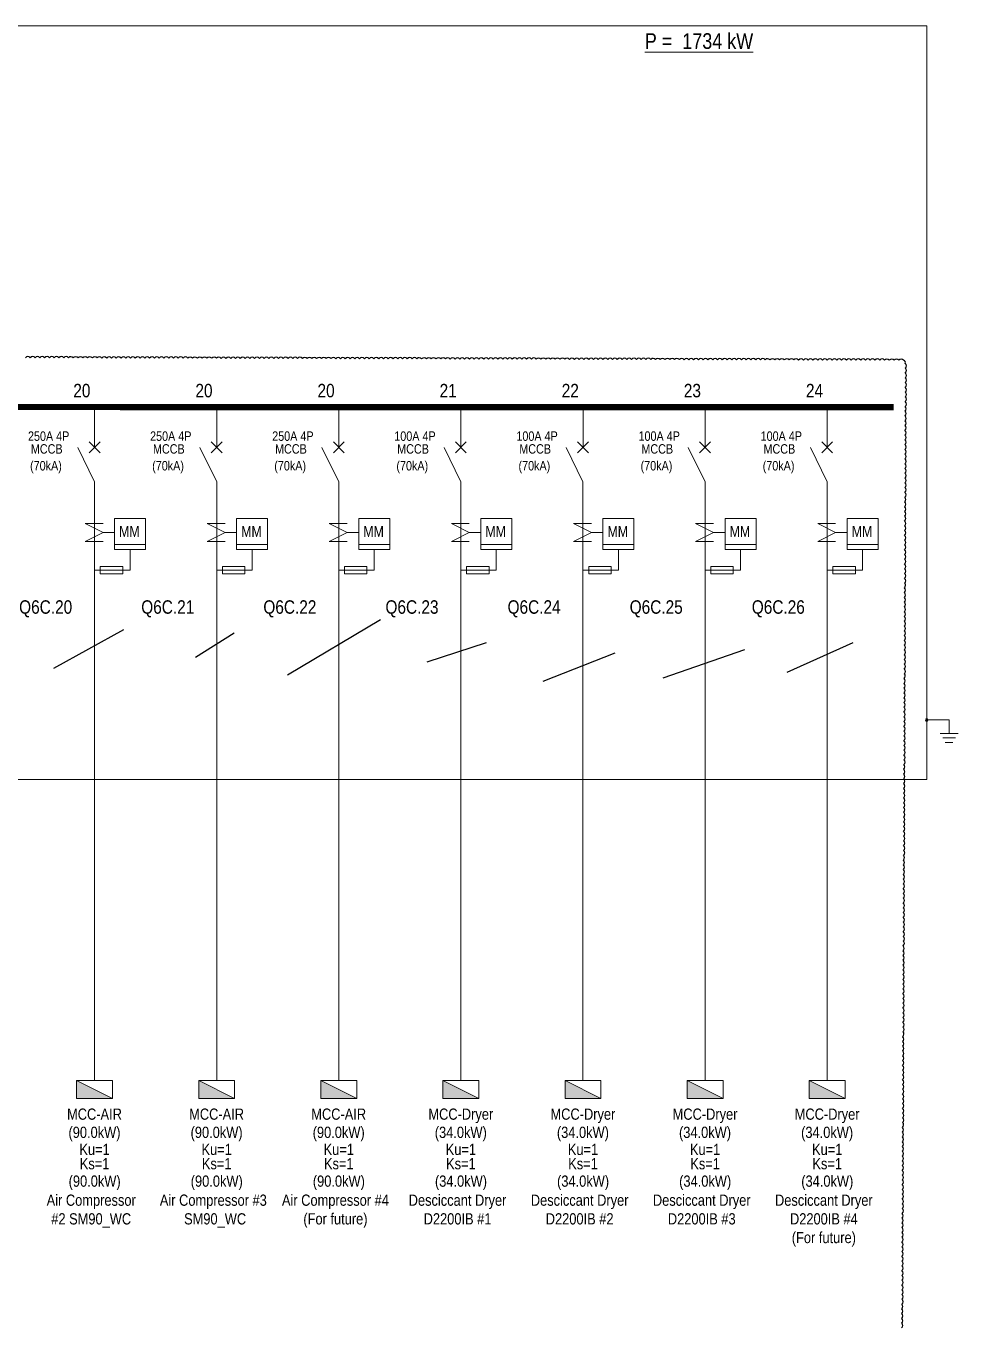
# Model space of a CAD drawing. Header units: millimetres. Extents: x -116965 to 323937, y 291661 to 566926.
# Drawn here: x -53769 to -52354, y 314138 to 316108 of the extents above; entities that cross this region are included whole.
import ezdxf
from ezdxf.enums import TextEntityAlignment as Align

# ---------------------------------------------------------------- set-up
doc = ezdxf.new("R2010")
doc.units = ezdxf.units.MM
doc.layers.get('0').update_dxf_attribs({"lineweight": 18})
doc.layers.add('DB', color=2, linetype='Continuous')
doc.layers.add('Text 2', color=2, linetype='Continuous')
doc.layers.add('HV-MV Equipment', color=4, linetype='Continuous', lineweight=9)
doc.styles.add('Hel-Con', font='')
doc.styles.add('VNI-HELVE', font='')
doc.styles.add('VNI-HELVE-CONDENSE', font='')
doc.styles.get('Hel-Con').set_extended_font_data('VNI-Helve-Condense')
doc.styles.get('VNI-HELVE').set_extended_font_data('VNI-Helve-Condense')
doc.styles.get('VNI-HELVE-CONDENSE').set_extended_font_data('VNI-Helve-Condense')

# ---------------------------------------------------------------- blocks, each defined once
blk = doc.blocks.new('TDIEN')
blk.add_hatch(color=256).paths.add_polyline_path([(400, 0), (-400, 400), (-400, 0)])
blk.add_line((-400, 400), (400, 0))
blk.add_lwpolyline([(-400, 0), (400, 0), (400, 400), (-400, 400)], close=True)

msp = doc.modelspace()

# ---------------------------------------------------------------- linework, layer by layer
at = {"color": 0, "ltscale": 500}
for p, q in [((-52401.293486, 315055.233117), (-52367.273271, 315055.233117)), ((-52367.273271, 315055.233117), (-52367.273271, 315034.820988)), ((-52380.881357, 315034.820988), (-52353.665185, 315034.820988)), ((-52376.993332, 315028.016945), (-52357.553209, 315028.016945)), ((-52361.441234, 315021.212902), (-52373.105308, 315021.212902))]:
    msp.add_line(p, q, dxfattribs=at)
at = {"layer": 'DB', "ltscale": 50}
for start, end in [(0, 180), (180, 0)]:
    msp.add_arc((-52401.293486, 315055.233117), 1.701011, start, end, dxfattribs=at)
at = {"layer": 'HV-MV Equipment', "lineweight": 9}
for p, q in [((-57896.870018, 316108.471012), (-52401.293486, 316108.471012)), ((-52401.293486, 316108.471012), (-52401.293486, 314964.85872)), ((-52401.293486, 314964.85872), (-57896.870018, 314964.85872))]:
    msp.add_line(p, q, dxfattribs=at)
at = {"layer": 'HV-MV Equipment', "color": 6, "const_width": 9.568185}
msp.add_lwpolyline([(-57856.746711, 315530.390773), (-52451.274106, 315530.117065)], dxfattribs=at)
at = {"layer": 'HV-MV Equipment', "color": 6, "lineweight": 9}
for points in [[(-53664.677511, 315530.226049), (-53664.677511, 315470.950165)], [(-53479.267339, 315530.226049), (-53479.267339, 315470.950165)], [(-53293.857167, 315530.226049), (-53293.857167, 315470.950165)], [(-53108.446995, 315530.226049), (-53108.446995, 315470.950165)], [(-52923.036823, 315530.226049), (-52923.036823, 315470.950165)], [(-52737.626651, 315530.226049), (-52737.626651, 315470.950165)], [(-52552.216479, 315530.226049), (-52552.216479, 315470.950165)], [(-53664.803263, 315416.481399), (-53664.803246, 314507.888869)], [(-53479.393091, 315416.481399), (-53479.393074, 314507.888869)], [(-53293.982919, 315416.481399), (-53293.982902, 314507.888869)], [(-53108.572747, 315416.481399), (-53108.57273, 314507.888869)], [(-52923.162575, 315416.481399), (-52923.162558, 314507.888869)], [(-52737.752403, 315416.481399), (-52737.752386, 314507.888869)], [(-52552.342231, 315416.481399), (-52552.342214, 314507.888869)]]:
    msp.add_lwpolyline(points, dxfattribs=at)
at = {"layer": 'HV-MV Equipment', "color": 4, "lineweight": 9}
for points in [[(-53673.06381, 315460.655656), (-53656.542716, 315477.17675)], [(-53656.542716, 315460.655656), (-53673.06381, 315477.17675)], [(-53487.653638, 315460.655656), (-53471.132544, 315477.17675)], [(-53471.132544, 315460.655656), (-53487.653638, 315477.17675)], [(-53302.243466, 315460.655656), (-53285.722372, 315477.17675)], [(-53285.722372, 315460.655656), (-53302.243466, 315477.17675)], [(-53116.833294, 315460.655656), (-53100.3122, 315477.17675)], [(-53100.3122, 315460.655656), (-53116.833294, 315477.17675)], [(-52931.423122, 315460.655656), (-52914.902028, 315477.17675)], [(-52914.902028, 315460.655656), (-52931.423122, 315477.17675)], [(-52746.01295, 315460.655656), (-52729.491856, 315477.17675)], [(-52729.491856, 315460.655656), (-52746.01295, 315477.17675)], [(-52560.602778, 315460.655656), (-52544.081684, 315477.17675)], [(-52544.081684, 315460.655656), (-52560.602778, 315477.17675)], [(-53664.803263, 315416.481399), (-53690.364388, 315468.916203)], [(-53479.393091, 315416.481399), (-53504.954216, 315468.916203)], [(-53293.982919, 315416.481399), (-53319.544044, 315468.916203)], [(-53108.572747, 315416.481399), (-53134.133872, 315468.916203)], [(-52923.162575, 315416.481399), (-52948.7237, 315468.916203)], [(-52737.752403, 315416.481399), (-52763.313528, 315468.916203)], [(-52552.342231, 315416.481399), (-52577.903356, 315468.916203)]]:
    msp.add_lwpolyline(points, dxfattribs=at)
at = {"layer": 'HV-MV Equipment', "color": 8, "lineweight": 9}
for points in [[(-53634.505717, 315360.795895), (-53587.476172, 315360.795895), (-53587.476172, 315313.76635), (-53634.505717, 315313.76635)], [(-53449.095545, 315360.795895), (-53402.066, 315360.795895), (-53402.066, 315313.76635), (-53449.095545, 315313.76635)], [(-53263.685373, 315360.795895), (-53216.655828, 315360.795895), (-53216.655828, 315313.76635), (-53263.685373, 315313.76635)], [(-53078.275201, 315360.795895), (-53031.245656, 315360.795895), (-53031.245656, 315313.76635), (-53078.275201, 315313.76635)], [(-52892.865029, 315360.795895), (-52845.835484, 315360.795895), (-52845.835484, 315313.76635), (-52892.865029, 315313.76635)], [(-52707.454857, 315360.795895), (-52660.425312, 315360.795895), (-52660.425312, 315313.76635), (-52707.454857, 315313.76635)], [(-52522.044685, 315360.795895), (-52475.01514, 315360.795895), (-52475.01514, 315313.76635), (-52522.044685, 315313.76635)], [(-53656.060335, 315288.277823), (-53656.060335, 315276.937751), (-53622.04012, 315276.937751), (-53622.04012, 315288.277823)], [(-53470.650163, 315288.277823), (-53470.650163, 315276.937751), (-53436.629948, 315276.937751), (-53436.629948, 315288.277823)], [(-53285.239991, 315288.277823), (-53285.239991, 315276.937751), (-53251.219776, 315276.937751), (-53251.219776, 315288.277823)], [(-53099.829819, 315288.277823), (-53099.829819, 315276.937751), (-53065.809604, 315276.937751), (-53065.809604, 315288.277823)], [(-52914.419647, 315288.277823), (-52914.419647, 315276.937751), (-52880.399432, 315276.937751), (-52880.399432, 315288.277823)], [(-52729.009475, 315288.277823), (-52729.009475, 315276.937751), (-52694.98926, 315276.937751), (-52694.98926, 315288.277823)], [(-52543.599303, 315288.277823), (-52543.599303, 315276.937751), (-52509.579088, 315276.937751), (-52509.579088, 315288.277823)]]:
    msp.add_lwpolyline(points, close=True, dxfattribs=at)
for points in [[(-53651.98149, 315353.269361), (-53679.197662, 315353.269361), (-53651.98149, 315339.661275), (-53679.197662, 315326.053189), (-53651.98149, 315326.053189)], [(-53651.98149, 315339.661275), (-53634.518572, 315339.661275)], [(-53466.571318, 315353.269361), (-53493.78749, 315353.269361), (-53466.571318, 315339.661275), (-53493.78749, 315326.053189), (-53466.571318, 315326.053189)], [(-53466.571318, 315339.661275), (-53449.1084, 315339.661275)], [(-53281.161146, 315353.269361), (-53308.377318, 315353.269361), (-53281.161146, 315339.661275), (-53308.377318, 315326.053189), (-53281.161146, 315326.053189)], [(-53281.161146, 315339.661275), (-53263.698228, 315339.661275)], [(-53095.750974, 315353.269361), (-53122.967146, 315353.269361), (-53095.750974, 315339.661275), (-53122.967146, 315326.053189), (-53095.750974, 315326.053189)], [(-53095.750974, 315339.661275), (-53078.288056, 315339.661275)], [(-52910.340802, 315353.269361), (-52937.556974, 315353.269361), (-52910.340802, 315339.661275), (-52937.556974, 315326.053189), (-52910.340802, 315326.053189)], [(-52910.340802, 315339.661275), (-52892.877884, 315339.661275)], [(-52724.93063, 315353.269361), (-52752.146802, 315353.269361), (-52724.93063, 315339.661275), (-52752.146802, 315326.053189), (-52724.93063, 315326.053189)], [(-52724.93063, 315339.661275), (-52707.467712, 315339.661275)], [(-52539.520458, 315353.269361), (-52566.73663, 315353.269361), (-52539.520458, 315339.661275), (-52566.73663, 315326.053189), (-52539.520458, 315326.053189)], [(-52539.520458, 315339.661275), (-52522.05754, 315339.661275)], [(-53634.505717, 315321.604608), (-53587.476172, 315321.604608)], [(-53449.095545, 315321.604608), (-53402.066, 315321.604608)], [(-53263.685373, 315321.604608), (-53216.655828, 315321.604608)], [(-53078.275201, 315321.604608), (-53031.245656, 315321.604608)], [(-52892.865029, 315321.604608), (-52845.835484, 315321.604608)], [(-52707.454857, 315321.604608), (-52660.425312, 315321.604608)], [(-52522.044685, 315321.604608), (-52475.01514, 315321.604608)], [(-53610.990945, 315313.76635), (-53610.990945, 315282.607787), (-53664.806437, 315282.607787)], [(-53425.580773, 315313.76635), (-53425.580773, 315282.607787), (-53479.396265, 315282.607787)], [(-53240.170601, 315313.76635), (-53240.170601, 315282.607787), (-53293.986093, 315282.607787)], [(-53054.760429, 315313.76635), (-53054.760429, 315282.607787), (-53108.575921, 315282.607787)], [(-52869.350257, 315313.76635), (-52869.350257, 315282.607787), (-52923.165749, 315282.607787)], [(-52683.940085, 315313.76635), (-52683.940085, 315282.607787), (-52737.755577, 315282.607787)], [(-52498.529913, 315313.76635), (-52498.529913, 315282.607787), (-52552.345405, 315282.607787)]]:
    msp.add_lwpolyline(points, dxfattribs=at)
at = {"layer": 'Text 2', "ltscale": 0.001}
for p, q in [((-53230.472416, 315207.077855), (-53371.720303, 315123.01404)), ((-53621.041171, 315191.935331), (-53726.977086, 315133.09104)), ((-53452.611164, 315186.891616), (-53511.464093, 315149.904372)), ((-53070.364298, 315172.251661), (-53160.243271, 315142.873135)), ((-52677.689592, 315161.882602), (-52802.138143, 315118.677716)), ((-52513.368498, 315172.258299), (-52613.618451, 315127.324762)), ((-52875.049345, 315156.698547), (-52983.941962, 315113.493661))]:
    msp.add_line(p, q, dxfattribs=at)
at = {"layer": 'Text 2', "color": 32, "true_color": 0xcd6928}
msp.add_lwpolyline([(-52439.286483, 314132.57882, 0.52056705), (-52439.259552, 314139.824895, 0.52056705), (-52439.23262, 314147.070971, 0.52056705), (-52439.205689, 314154.317047, 0.52056705), (-52439.178757, 314161.563122, 0.52056705), (-52439.151825, 314168.809198, 0.52056705), (-52439.124894, 314176.055274, 0.52056705), (-52439.097962, 314183.301349, 0.52056705), (-52439.07103, 314190.547425, 0.52056705), (-52439.044099, 314197.7935, 0.52056705), (-52439.017167, 314205.039576, 0.52056705), (-52438.990236, 314212.285652, 0.52056705), (-52438.963304, 314219.531727, 0.52056705), (-52438.936372, 314226.777803, 0.52056705), (-52438.909441, 314234.023879, 0.52056705), (-52438.882509, 314241.269954, 0.52056705), (-52438.855578, 314248.51603, 0.52056705), (-52438.828646, 314255.762106, 0.52056705), (-52438.801714, 314263.008181, 0.52056705), (-52438.774783, 314270.254257, 0.52056705), (-52438.747851, 314277.500332, 0.52056705), (-52438.720919, 314284.746408, 0.52056705), (-52438.693988, 314291.992484, 0.52056705), (-52438.667056, 314299.238559, 0.52056705), (-52438.640125, 314306.484635, 0.52056705), (-52438.613193, 314313.730711, 0.52056705), (-52438.586261, 314320.976786, 0.52056705), (-52438.55933, 314328.222862, 0.52056705), (-52438.532398, 314335.468937, 0.52056705), (-52438.505467, 314342.715013, 0.52056705), (-52438.478535, 314349.961089, 0.52056705), (-52438.451603, 314357.207164, 0.52056705), (-52438.424672, 314364.45324, 0.52056705), (-52438.39774, 314371.699316, 0.52056705), (-52438.370808, 314378.945391, 0.52056705), (-52438.343877, 314386.191467, 0.52056705), (-52438.316945, 314393.437542, 0.52056705), (-52438.290014, 314400.683618, 0.52056705), (-52438.263082, 314407.929694, 0.52056705), (-52438.23615, 314415.175769, 0.52056705), (-52438.209219, 314422.421845, 0.52056705), (-52438.182287, 314429.667921, 0.52056705), (-52438.155355, 314436.913996, 0.52056705), (-52438.128424, 314444.160072, 0.52056705), (-52438.101492, 314451.406148, 0.52056705), (-52438.074561, 314458.652223, 0.52056705), (-52438.047629, 314465.898299, 0.52056705), (-52438.020697, 314473.144374, 0.52056705), (-52437.993766, 314480.39045, 0.52056705), (-52437.966834, 314487.636526, 0.52056705), (-52437.939903, 314494.882601, 0.52056705), (-52437.912971, 314502.128677, 0.52056705), (-52437.886039, 314509.374753, 0.52056705), (-52437.859108, 314516.620828, 0.52056705), (-52437.832176, 314523.866904, 0.52056705), (-52437.805244, 314531.112979, 0.52056705), (-52437.778313, 314538.359055, 0.52056705), (-52437.751381, 314545.605131, 0.52056705), (-52437.72445, 314552.851206, 0.52056705), (-52437.697518, 314560.097282, 0.52056705), (-52437.670586, 314567.343358, 0.52056705), (-52437.643655, 314574.589433, 0.52056705), (-52437.616723, 314581.835509, 0.52056705), (-52437.589792, 314589.081584, 0.52056705), (-52437.56286, 314596.32766, 0.52056705), (-52437.535928, 314603.573736, 0.52056705), (-52437.508997, 314610.819811, 0.52056705), (-52437.482065, 314618.065887, 0.52056705), (-52437.455133, 314625.311963, 0.52056705), (-52437.428202, 314632.558038, 0.52056705), (-52437.40127, 314639.804114, 0.52056705), (-52437.374339, 314647.05019, 0.52056705), (-52437.347407, 314654.296265, 0.52056705), (-52437.320475, 314661.542341, 0.52056705), (-52437.293544, 314668.788416, 0.52056705), (-52437.266612, 314676.034492, 0.52056705), (-52437.23968, 314683.280568, 0.52056705), (-52437.212749, 314690.526643, 0.52056705), (-52437.185817, 314697.772719, 0.52056705), (-52437.158886, 314705.018795, 0.52056705), (-52437.131954, 314712.26487, 0.52056705), (-52437.105022, 314719.510946, 0.52056705), (-52437.078091, 314726.757021, 0.52056705), (-52437.051159, 314734.003097, 0.52056705), (-52437.024228, 314741.249173, 0.52056705), (-52436.997296, 314748.495248, 0.52056705), (-52436.970364, 314755.741324, 0.52056705), (-52436.943433, 314762.9874, 0.52056705), (-52436.916501, 314770.233475, 0.52056705), (-52436.889569, 314777.479551, 0.52056705), (-52436.862638, 314784.725626, 0.52056705), (-52436.835706, 314791.971702, 0.52056705), (-52436.808775, 314799.217778, 0.52056705), (-52436.781843, 314806.463853, 0.52056705), (-52436.754911, 314813.709929, 0.52056705), (-52436.72798, 314820.956005, 0.52056705), (-52436.701048, 314828.20208, 0.52056705), (-52436.674117, 314835.448156, 0.52056705), (-52436.647185, 314842.694232, 0.52056705), (-52436.620253, 314849.940307, 0.52056705), (-52436.593322, 314857.186383, 0.52056705), (-52436.56639, 314864.432458, 0.52056705), (-52436.539458, 314871.678534, 0.52056705), (-52436.512527, 314878.92461, 0.52056705), (-52436.485595, 314886.170685, 0.52056705), (-52436.458664, 314893.416761, 0.52056705), (-52436.431732, 314900.662837, 0.52056705), (-52436.4048, 314907.908912, 0.52056705), (-52436.377869, 314915.154988, 0.52056705), (-52436.350937, 314922.401063, 0.52056705), (-52436.324005, 314929.647139, 0.52056705), (-52436.297074, 314936.893215, 0.52056705), (-52436.270142, 314944.13929, 0.52056705), (-52436.243211, 314951.385366, 0.52056705), (-52436.216279, 314958.631442, 0.52056705), (-52436.189347, 314965.877517, 0.52056705), (-52436.162416, 314973.123593, 0.52056705), (-52436.135484, 314980.369668, 0.52056705), (-52436.108553, 314987.615744, 0.52056705), (-52436.081621, 314994.86182, 0.52056705), (-52436.054689, 315002.107895, 0.52056705), (-52436.027758, 315009.353971, 0.52056705), (-52436.000826, 315016.600047, 0.52056705), (-52435.973894, 315023.846122, 0.52056705), (-52435.946963, 315031.092198, 0.52056705), (-52435.920031, 315038.338274, 0.52056705), (-52435.8931, 315045.584349, 0.52056705), (-52435.866168, 315052.830425, 0.52056705), (-52435.839236, 315060.0765, 0.52056705), (-52435.812305, 315067.322576, 0.52056705), (-52435.785373, 315074.568652, 0.52056705), (-52435.758442, 315081.814727, 0.52056705), (-52435.73151, 315089.060803, 0.52056705), (-52435.704578, 315096.306879, 0.52056705), (-52435.677647, 315103.552954, 0.52056705), (-52435.650715, 315110.79903, 0.52056705), (-52435.623783, 315118.045105, 0.52056705), (-52435.596852, 315125.291181, 0.52056705), (-52435.56992, 315132.537257, 0.52056705), (-52435.542989, 315139.783332, 0.52056705), (-52435.516057, 315147.029408, 0.52056705), (-52435.489125, 315154.275484, 0.52056705), (-52435.462194, 315161.521559, 0.52056705), (-52435.435262, 315168.767635, 0.52056705), (-52435.40833, 315176.01371, 0.52056705), (-52435.381399, 315183.259786, 0.52056705), (-52435.354467, 315190.505862, 0.52056705), (-52435.327536, 315197.751937, 0.52056705), (-52435.300604, 315204.998013, 0.52056705), (-52435.273672, 315212.244089, 0.52056705), (-52435.246741, 315219.490164, 0.52056705), (-52435.219809, 315226.73624, 0.52056705), (-52435.192878, 315233.982316, 0.52056705), (-52435.165946, 315241.228391, 0.52056705), (-52435.139014, 315248.474467, 0.52056705), (-52435.112083, 315255.720542, 0.52056705), (-52435.085151, 315262.966618, 0.52056705), (-52435.058219, 315270.212694, 0.52056705), (-52435.031288, 315277.458769, 0.52056705), (-52435.004356, 315284.704845, 0.52056705), (-52434.977425, 315291.950921, 0.52056705), (-52434.950493, 315299.196996, 0.52056705), (-52434.923561, 315306.443072, 0.52056705), (-52434.89663, 315313.689147, 0.52056705), (-52434.869698, 315320.935223, 0.52056705), (-52434.842767, 315328.181299, 0.52056705), (-52434.815835, 315335.427374, 0.52056705), (-52434.788903, 315342.67345, 0.52056705), (-52434.761972, 315349.919526, 0.52056705), (-52434.73504, 315357.165601, 0.52056705), (-52434.708108, 315364.411677, 0.52056705), (-52434.681177, 315371.657752, 0.52056705), (-52434.654245, 315378.903828, 0.52056705), (-52434.627314, 315386.149904, 0.52056705), (-52434.600382, 315393.395979, 0.52056705), (-52434.57345, 315400.642055, 0.52056705), (-52434.546519, 315407.888131, 0.52056705), (-52434.519587, 315415.134206, 0.52056705), (-52434.492655, 315422.380282, 0.52056705), (-52434.465724, 315429.626357, 0.52056705), (-52434.438792, 315436.872433, 0.52056705), (-52434.411861, 315444.118509, 0.52056705), (-52434.384929, 315451.364584, 0.52056705), (-52434.357997, 315458.61066, 0.52056705), (-52434.331066, 315465.856736, 0.52056705), (-52434.304134, 315473.102811, 0.52056705), (-52434.277203, 315480.348887, 0.52056705), (-52434.250271, 315487.594963, 0.52056705), (-52434.223339, 315494.841038, 0.52056705), (-52434.196408, 315502.087114, 0.52056705), (-52434.169476, 315509.333189, 0.52056705), (-52434.142544, 315516.579265, 0.52056705), (-52434.115613, 315523.825341, 0.52056705), (-52434.088681, 315531.071416, 0.52056705), (-52434.06175, 315538.317492, 0.52056705), (-52434.034818, 315545.563568, 0.52056705), (-52434.007886, 315552.809643, 0.52056705), (-52433.980955, 315560.055719, 0.52056705), (-52433.954023, 315567.301794, 0.52056705), (-52433.927092, 315574.54787, 0.52056705), (-52433.90016, 315581.793946, 0.52056705), (-52433.873228, 315589.040021, 0.52056705), (-52433.846297, 315596.286097, 0.52056705), (-52436.299835, 315601.06798, 0.52056705), (-52443.545931, 315601.088753, 0.52056705), (-52450.792027, 315601.109526, 0.52056705), (-52458.038123, 315601.130299, 0.52056705), (-52465.284218, 315601.151073, 0.52056705), (-52472.530314, 315601.171846, 0.52056705), (-52479.77641, 315601.192619, 0.52056705), (-52487.022506, 315601.213393, 0.52056705), (-52494.268602, 315601.234166, 0.52056705), (-52501.514698, 315601.254939, 0.52056705), (-52508.760794, 315601.275712, 0.52056705), (-52516.00689, 315601.296486, 0.52056705), (-52523.252986, 315601.317259, 0.52056705), (-52530.499082, 315601.338032, 0.52056705), (-52537.745177, 315601.358806, 0.52056705), (-52544.991273, 315601.379579, 0.52056705), (-52552.237369, 315601.400352, 0.52056705), (-52559.483465, 315601.421126, 0.52056705), (-52566.729561, 315601.441899, 0.52056705), (-52573.975657, 315601.462672, 0.52056705), (-52581.221753, 315601.483445, 0.52056705), (-52588.467849, 315601.504219, 0.52056705), (-52595.713945, 315601.524992, 0.52056705), (-52602.960041, 315601.545765, 0.52056705), (-52610.206136, 315601.566539, 0.52056705), (-52617.452232, 315601.587312, 0.52056705), (-52624.698328, 315601.608085, 0.52056705), (-52631.944424, 315601.628858, 0.52056705), (-52639.19052, 315601.649632, 0.52056705), (-52646.436616, 315601.670405, 0.52056705), (-52653.682712, 315601.691178, 0.52056705), (-52660.928808, 315601.711952, 0.52056705), (-52668.174904, 315601.732725, 0.52056705), (-52675.421, 315601.753498, 0.52056705), (-52682.667095, 315601.774272, 0.52056705), (-52689.913191, 315601.795045, 0.52056705), (-52697.159287, 315601.815818, 0.52056705), (-52704.405383, 315601.836591, 0.52056705), (-52711.651479, 315601.857365, 0.52056705), (-52718.897575, 315601.878138, 0.52056705), (-52726.143671, 315601.898911, 0.52056705), (-52733.389767, 315601.919685, 0.52056705), (-52740.635863, 315601.940458, 0.52056705), (-52747.881959, 315601.961231, 0.52056705), (-52755.128054, 315601.982004, 0.52056705), (-52762.37415, 315602.002778, 0.52056705), (-52769.620246, 315602.023551, 0.52056705), (-52776.866342, 315602.044324, 0.52056705), (-52784.112438, 315602.065098, 0.52056705), (-52791.358534, 315602.085871, 0.52056705), (-52798.60463, 315602.106644, 0.52056705), (-52805.850726, 315602.127418, 0.52056705), (-52813.096822, 315602.148191, 0.52056705), (-52820.342918, 315602.168964, 0.52056705), (-52827.589013, 315602.189737, 0.52056705), (-52834.835109, 315602.210511, 0.52056705), (-52842.081205, 315602.231284, 0.52056705), (-52849.327301, 315602.252057, 0.52056705), (-52856.573397, 315602.272831, 0.52056705), (-52863.819493, 315602.293604, 0.52056705), (-52871.065589, 315602.314377, 0.52056705), (-52878.311685, 315602.33515, 0.52056705), (-52885.557781, 315602.355924, 0.52056705), (-52892.803877, 315602.376697, 0.52056705), (-52900.049972, 315602.39747, 0.52056705), (-52907.296068, 315602.418244, 0.52056705), (-52914.542164, 315602.439017, 0.52056705), (-52921.78826, 315602.45979, 0.52056705), (-52929.034356, 315602.480563, 0.52056705), (-52936.280452, 315602.501337, 0.52056705), (-52943.526548, 315602.52211, 0.52056705), (-52950.772644, 315602.542883, 0.52056705), (-52958.01874, 315602.563657, 0.52056705), (-52965.264836, 315602.58443, 0.52056705), (-52972.510931, 315602.605203, 0.52056705), (-52979.757027, 315602.625977, 0.52056705), (-52987.003123, 315602.64675, 0.52056705), (-52994.249219, 315602.667523, 0.52056705), (-53001.495315, 315602.688296, 0.52056705), (-53008.741411, 315602.70907, 0.52056705), (-53015.987507, 315602.729843, 0.52056705), (-53023.233603, 315602.750616, 0.52056705), (-53030.479699, 315602.77139, 0.52056705), (-53037.725795, 315602.792163, 0.52056705), (-53044.97189, 315602.812936, 0.52056705), (-53052.217986, 315602.833709, 0.52056705), (-53059.464082, 315602.854483, 0.52056705), (-53066.710178, 315602.875256, 0.52056705), (-53073.956274, 315602.896029, 0.52056705), (-53081.20237, 315602.916803, 0.52056705), (-53088.448466, 315602.937576, 0.52056705), (-53095.694562, 315602.958349, 0.52056705), (-53102.940658, 315602.979123, 0.52056705), (-53110.186754, 315602.999896, 0.52056705), (-53117.43285, 315603.020669, 0.52056705), (-53124.678945, 315603.041442, 0.52056705), (-53131.925041, 315603.062216, 0.52056705), (-53139.171137, 315603.082989, 0.52056705), (-53146.417233, 315603.103762, 0.52056705), (-53153.663329, 315603.124536, 0.52056705), (-53160.909425, 315603.145309, 0.52056705), (-53168.155521, 315603.166082, 0.52056705), (-53175.401617, 315603.186855, 0.52056705), (-53182.647713, 315603.207629, 0.52056705), (-53189.893809, 315603.228402, 0.52056705), (-53197.139904, 315603.249175, 0.52056705), (-53204.386, 315603.269949, 0.52056705), (-53211.632096, 315603.290722, 0.52056705), (-53218.878192, 315603.311495, 0.52056705), (-53226.124288, 315603.332268, 0.52056705), (-53233.370384, 315603.353042, 0.52056705), (-53240.61648, 315603.373815, 0.52056705), (-53247.862576, 315603.394588, 0.52056705), (-53255.108672, 315603.415362, 0.52056705), (-53262.354768, 315603.436135, 0.52056705), (-53269.600863, 315603.456908, 0.52056705), (-53276.846959, 315603.477682, 0.52056705), (-53284.093055, 315603.498455, 0.52056705), (-53291.339151, 315603.519228, 0.52056705), (-53298.585247, 315603.540001, 0.52056705), (-53305.831343, 315603.560775, 0.52056705), (-53313.077439, 315603.581548, 0.52056705), (-53320.323535, 315603.602321, 0.52056705), (-53327.569631, 315603.623095, 0.52056705), (-53334.815727, 315603.643868, 0.52056705), (-53342.061822, 315603.664641, 0.52056705), (-53349.307918, 315603.685414, 0.52056705), (-53356.554014, 315603.706188, 0.52056705), (-53363.80011, 315603.726961, 0.52056705), (-53371.046206, 315603.747734, 0.52056705), (-53378.292302, 315603.768508, 0.52056705), (-53385.538398, 315603.789281, 0.52056705), (-53392.784494, 315603.810054, 0.52056705), (-53400.03059, 315603.830828, 0.52056705), (-53407.276686, 315603.851601, 0.52056705), (-53414.522781, 315603.872374, 0.52056705), (-53421.768877, 315603.893147, 0.52056705), (-53429.014973, 315603.913921, 0.52056705), (-53436.261069, 315603.934694, 0.52056705), (-53443.507165, 315603.955467, 0.52056705), (-53450.753261, 315603.976241, 0.52056705), (-53457.999357, 315603.997014, 0.52056705), (-53465.245453, 315604.017787, 0.52056705), (-53472.491549, 315604.03856, 0.52056705), (-53479.737645, 315604.059334, 0.52056705), (-53486.98374, 315604.080107, 0.52056705), (-53494.229836, 315604.10088, 0.52056705), (-53501.475932, 315604.121654, 0.52056705), (-53508.722028, 315604.142427, 0.52056705), (-53515.968124, 315604.1632, 0.52056705), (-53523.21422, 315604.183974, 0.52056705), (-53530.460316, 315604.204747, 0.52056705), (-53537.706412, 315604.22552, 0.52056705), (-53544.952508, 315604.246293, 0.52056705), (-53552.198604, 315604.267067, 0.52056705), (-53559.444699, 315604.28784, 0.52056705), (-53566.690795, 315604.308613, 0.52056705), (-53573.936891, 315604.329387, 0.52056705), (-53581.182987, 315604.35016, 0.52056705), (-53588.429083, 315604.370933, 0.52056705), (-53595.675179, 315604.391706, 0.52056705), (-53602.921275, 315604.41248, 0.52056705), (-53610.167371, 315604.433253, 0.52056705), (-53617.413467, 315604.454026, 0.52056705), (-53624.659563, 315604.4748, 0.52056705), (-53631.905658, 315604.495573, 0.52056705), (-53639.151754, 315604.516346, 0.52056705), (-53646.39785, 315604.53712, 0.52056705), (-53653.643946, 315604.557893, 0.52056705), (-53660.890042, 315604.578666, 0.52056705), (-53668.136138, 315604.599439, 0.52056705), (-53675.382234, 315604.620213, 0.52056705), (-53682.62833, 315604.640986, 0.52056705), (-53689.874426, 315604.661759, 0.52056705), (-53697.120522, 315604.682533, 0.52056705), (-53704.366618, 315604.703306, 0.52056705), (-53711.612713, 315604.724079, 0.52056705), (-53718.858809, 315604.744852, 0.52056705), (-53726.104905, 315604.765626, 0.52056705), (-53733.351001, 315604.786399, 0.52056705), (-53740.597097, 315604.807172, 0.52056705), (-53747.843193, 315604.827946, 0.52056705), (-53755.089289, 315604.848719, 0.52056705), (-53762.335385, 315604.869492, 0.52056705), (-53769.581481, 315604.890265, 0.52056705)], format="xyb", dxfattribs=at)

# ---------------------------------------------------------------- block references
at = {"layer": 'HV-MV Equipment', "lineweight": 9, "xscale": 0.06804043009240593, "yscale": 0.06804043009240593, "zscale": 0.06804043009240593}
for p in [(-53664.803246, 314480.672697), (-53479.393074, 314480.672697), (-53293.982902, 314480.672697), (-53108.57273, 314480.672697), (-52923.162558, 314480.672697), (-52737.752386, 314480.672697), (-52552.342214, 314480.672697)]:
    msp.add_blockref('TDIEN', p, dxfattribs=at)

# ---------------------------------------------------------------- texts
at = {"layer": 'HV-MV Equipment', "color": 7, "lineweight": 9, "style": 'Hel-Con'}
msp.add_text('%%UP =  1734 kW', height=23.81415053, dxfattribs=at).set_placement((-52829.247241, 316073.658867))
for s, height, p in [('20', 20.412129, (-53684.089434, 315544.886738)), ('20', 20.412129, (-53498.679262, 315544.886738)), ('20', 20.412129, (-53313.26909, 315544.886738)), ('21', 20.412129, (-53127.858918, 315544.886738)), ('22', 20.412129, (-52942.448746, 315544.886738)), ('23', 20.412129, (-52757.038574, 315544.886738)), ('24', 20.412129, (-52571.628402, 315544.886738)), ('250A 4P', 14.2884903, (-53734.519435, 315478.853202)), ('250A 4P', 14.2884903, (-53549.109263, 315478.853202)), ('250A 4P', 14.2884903, (-53363.699091, 315478.853202)), ('100A 4P', 14.2884903, (-53178.288919, 315478.853202)), ('100A 4P', 14.2884903, (-52992.878747, 315478.853202)), ('100A 4P', 14.2884903, (-52807.468575, 315478.853202)), ('100A 4P', 14.2884903, (-52622.058403, 315478.853202)), ('MCCB', 14.2884903, (-53737.445207, 315459.45299)), ('MCCB', 14.2884903, (-53552.035035, 315459.45299)), ('MCCB', 14.2884903, (-53366.624863, 315459.45299)), ('MCCB', 14.2884903, (-53181.214691, 315459.45299)), ('MCCB', 14.2884903, (-52995.804519, 315459.45299)), ('MCCB', 14.2884903, (-52810.394347, 315459.45299)), ('MCCB', 14.2884903, (-52624.984175, 315459.45299)), ('(70kA)', 14.2884903, (-53738.616942, 315433.933982)), ('(70kA)', 14.2884903, (-53553.20677, 315433.933982)), ('(70kA)', 14.2884903, (-53367.796598, 315433.933982)), ('(70kA)', 14.2884903, (-53182.386426, 315433.933982)), ('(70kA)', 14.2884903, (-52996.976254, 315433.933982)), ('(70kA)', 14.2884903, (-52811.566082, 315433.933982)), ('(70kA)', 14.2884903, (-52626.15591, 315433.933982))]:
    msp.add_text(s, height=height, dxfattribs=at).set_placement(p, align=Align.CENTER)
at = {"layer": 'HV-MV Equipment', "color": 7, "lineweight": 9, "style": 'VNI-HELVE'}
for p in [(-53611.944536, 315341.287014), (-53426.534364, 315341.287014), (-53241.124192, 315341.287014), (-53055.71402, 315341.287014), (-52870.303848, 315341.287014), (-52684.893676, 315341.287014), (-52499.483504, 315341.287014)]:
    msp.add_text('MM', height=16.3297032, dxfattribs=at).set_placement(p, align=Align.MIDDLE)
at = {"layer": 'HV-MV Equipment', "color": 1, "lineweight": 9, "style": 'Hel-Con'}
for s, p in [('Q6C.20', (-53779.350034, 315216.448237)), ('Q6C.21', (-53593.939862, 315216.448241)), ('Q6C.22', (-53408.52969, 315216.448244)), ('Q6C.23', (-53223.119518, 315216.448247)), ('Q6C.24', (-53037.709346, 315216.448251)), ('Q6C.25', (-52852.299174, 315216.448254)), ('Q6C.26', (-52666.889002, 315216.448258))]:
    msp.add_text(s, height=20.412129, dxfattribs=at).set_placement(p)
at = {"layer": 'HV-MV Equipment', "color": 7, "lineweight": 9, "attachment_point": 2, "style": 'VNI-HELVE-CONDENSE'}
for s, insert, char_height, width in [('MCC-AIR', (-53664.917283, 314465.559411), 17.0101075, 110.30085223), ('MCC-AIR', (-53479.507111, 314465.559411), 17.0101075, 110.30085223), ('MCC-AIR', (-53294.096939, 314465.559411), 17.0101075, 110.30085223), ('MCC-Dryer', (-53108.686767, 314465.559411), 17.0101075, 110.30085223), ('MCC-Dryer', (-52923.276595, 314465.559411), 17.0101075, 110.30085223), ('MCC-Dryer', (-52737.866423, 314465.559411), 17.0101075, 110.30085223), ('MCC-Dryer', (-52552.456251, 314465.559411), 17.0101075, 110.30085223), ('(90.0kW)', (-53664.917283, 314437.928997), 17.0101075, 110.30085223), ('(90.0kW)', (-53479.507111, 314437.928997), 17.0101075, 110.30085223), ('(90.0kW)', (-53294.096939, 314437.928997), 17.0101075, 110.30085223), ('(34.0kW)', (-53108.686767, 314437.928997), 17.0101075, 110.30085223), ('(34.0kW)', (-52923.276595, 314437.928997), 17.0101075, 110.30085223), ('(34.0kW)', (-52737.866423, 314437.928997), 17.0101075, 110.30085223), ('(34.0kW)', (-52552.456251, 314437.928997), 17.0101075, 110.30085223), ('Ku=1', (-53664.796303, 314412.036247), 17.0101075, 110.30085223), ('Ku=1', (-53479.386131, 314412.036247), 17.0101075, 110.30085223), ('Ku=1', (-53293.975959, 314412.036247), 17.0101075, 110.30085223), ('Ku=1', (-53108.565787, 314412.036247), 17.0101075, 110.30085223), ('Ku=1', (-52923.155615, 314412.036247), 17.0101075, 110.30085223), ('Ku=1', (-52737.745443, 314412.036247), 17.0101075, 110.30085223), ('Ku=1', (-52552.335271, 314412.036247), 17.0101075, 110.30085223), ('Ks=1', (-53664.796303, 314390.317318), 17.0101075, 110.30085223), ('Ks=1', (-53479.386131, 314390.317318), 17.0101075, 110.30085223), ('Ks=1', (-53293.975959, 314390.317318), 17.0101075, 110.30085223), ('Ks=1', (-53108.565787, 314390.317318), 17.0101075, 110.30085223), ('Ks=1', (-52923.155615, 314390.317318), 17.0101075, 110.30085223), ('Ks=1', (-52737.745443, 314390.317318), 17.0101075, 110.30085223), ('Ks=1', (-52552.335271, 314390.317318), 17.0101075, 110.30085223), ('(90.0kW)', (-53664.665728, 314363.899966), 17.0101075, 110.30085223), ('(90.0kW)', (-53479.255556, 314363.899966), 17.0101075, 110.30085223), ('(90.0kW)', (-53293.845384, 314363.899966), 17.0101075, 110.30085223), ('(34.0kW)', (-53108.435212, 314363.899966), 17.0101075, 110.30085223), ('(34.0kW)', (-52923.02504, 314363.899966), 17.0101075, 110.30085223), ('(34.0kW)', (-52737.614868, 314363.899966), 17.0101075, 110.30085223), ('(34.0kW)', (-52552.204696, 314363.899966), 17.0101075, 110.30085223), ('Air Compressor #2 SM90_WC ', (-53669.887531, 314334.981396), 17.01010752, 154.99290552), ('Air Compressor #3  SM90_WC ', (-53484.477359, 314334.981396), 17.01010752, 166.87813707), ('Air Compressor #4 (For future)', (-53299.067187, 314334.981396), 17.01010752, 183.64951935), ('Desciccant Dryer D2200IB #1', (-53113.657015, 314334.981396), 17.01010752, 183.64951935), ('Desciccant Dryer D2200IB #2', (-52928.246843, 314334.981396), 17.01010752, 183.64951935), ('Desciccant Dryer D2200IB #3', (-52742.836671, 314334.981396), 17.01010752, 183.64951935), ('Desciccant Dryer D2200IB #4\\P(For future)', (-52557.426499, 314334.981396), 17.01010752, 183.64951935)]:
    msp.add_mtext(s, dxfattribs=dict(at, insert=insert, char_height=char_height, width=width))

doc.saveas('drawing.dxf')
